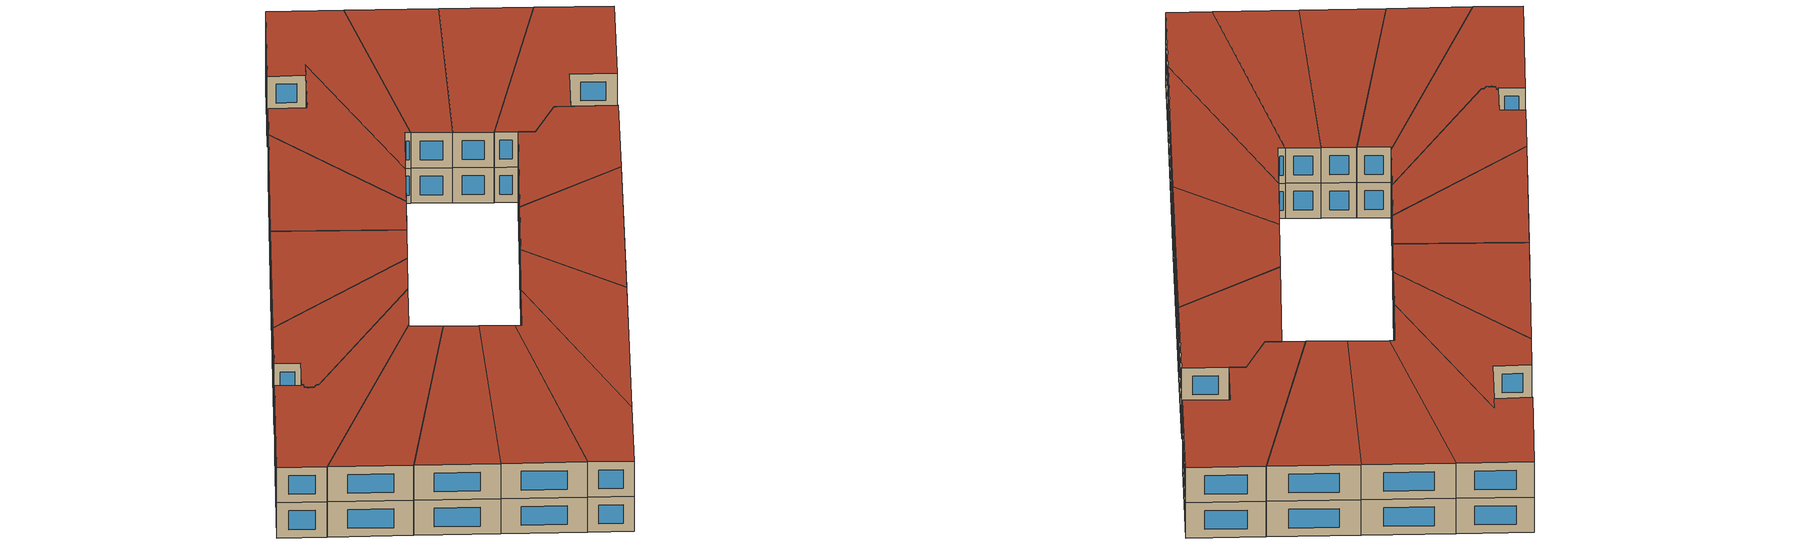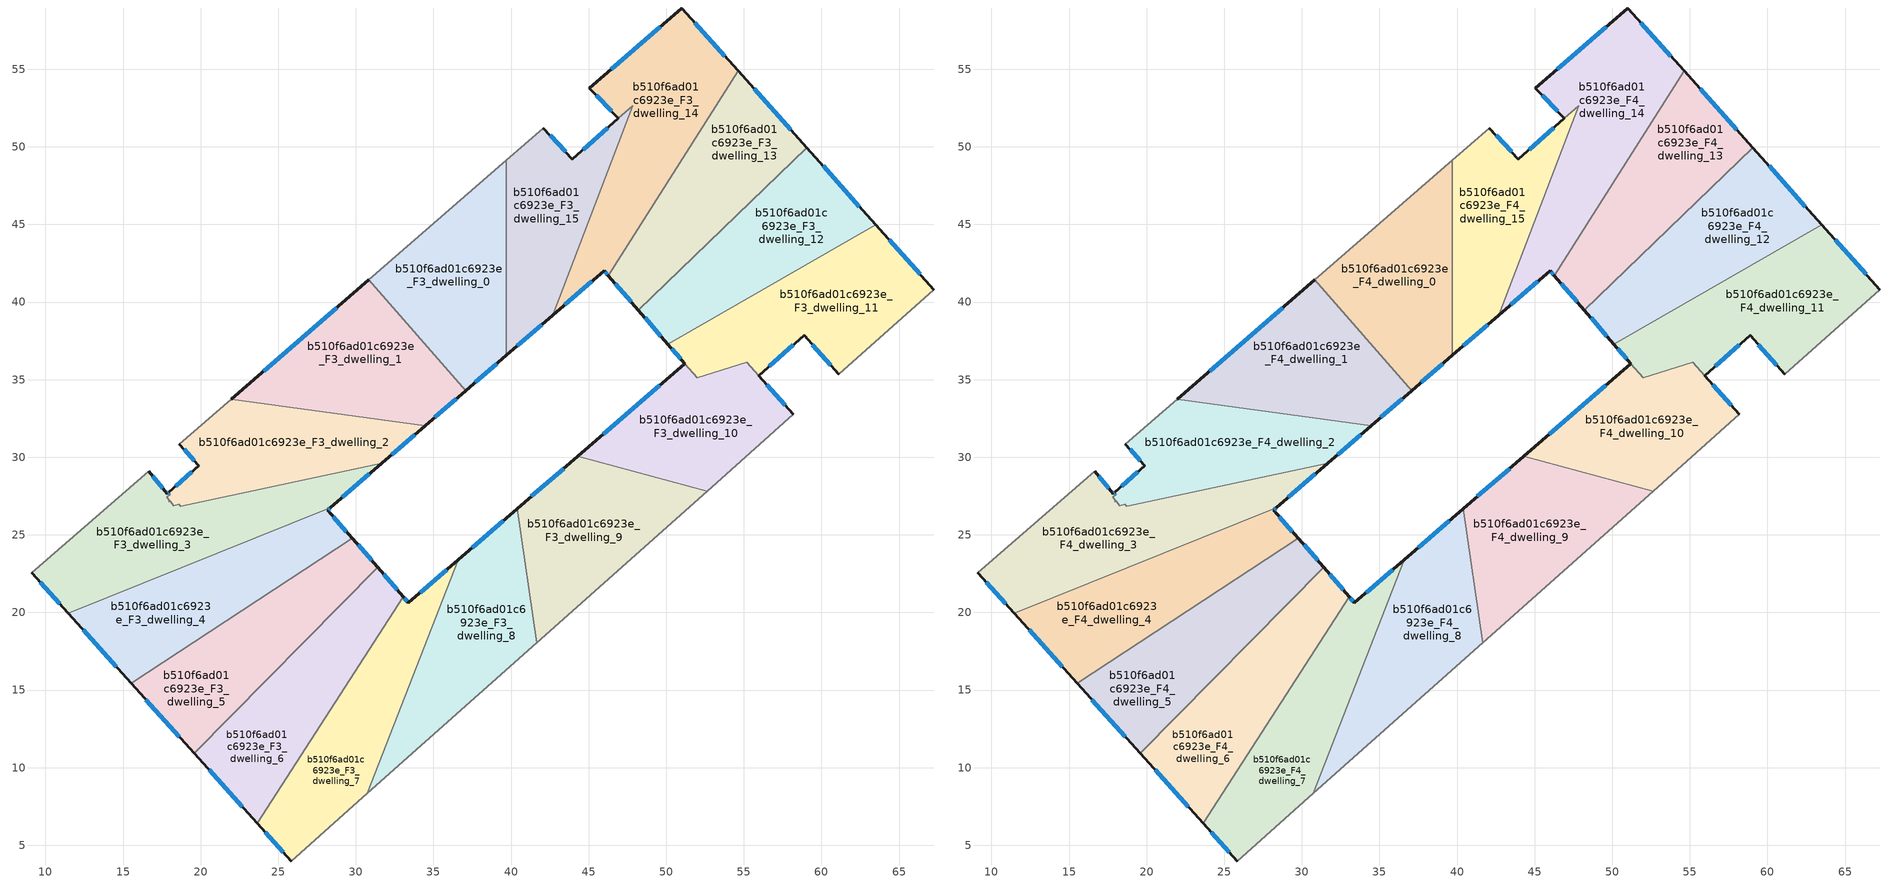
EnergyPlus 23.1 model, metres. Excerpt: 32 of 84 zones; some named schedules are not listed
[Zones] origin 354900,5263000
b510f6ad01c6923e_F3_dwelling_0
 floor to b510f6ad01c6923e_F2_dwelling_0 (EU_floor_Construction): 39.69,49.12 39.69,36.56 37.08,34.3 30.83,41.43 z9
 wall outside (EU_wall_Construction): 37.08,34.3 39.69,36.56 z9:12
 wall to b510f6ad01c6923e_F3_dwelling_1 (EU_wall_Construction): 30.83,41.43 37.08,34.3 z9:12
 wall adiabatic (EU_wall_Construction): 39.69,49.12 30.83,41.43 z9:12
 wall to b510f6ad01c6923e_F3_dwelling_15 (EU_wall_Construction): 39.69,36.56 39.69,49.12 z9:12
 window (EU_Window_Construction): 37.7,34.83 39.08,36.03 z9.7:11.3
b510f6ad01c6923e_F3_dwelling_1
 floor to b510f6ad01c6923e_F2_dwelling_1 (EU_floor_Construction): 30.83,41.43 37.08,34.3 34.46,32.03 21.97,33.74 z9
 wall outside (EU_wall_Construction): 34.46,32.03 37.08,34.3 / 30.83,41.43 21.97,33.74 z9:12
 wall to b510f6ad01c6923e_F3_dwelling_2 (EU_wall_Construction): 21.97,33.74 34.46,32.03 z9:12
 window (EU_Window_Construction): 35.08,32.56 36.47,33.77 / 28.75,39.63 24.05,35.54 z9.7:11.3
b510f6ad01c6923e_F3_dwelling_10
 floor to b510f6ad01c6923e_F2_dwelling_10 (EU_floor_Construction): 55.18,36.12 58.19,32.76 52.64,27.82 44.31,30.07 51.2,36.04 51.99,35.13 z9
 wall outside (EU_wall_Construction): 51.2,36.04 44.31,30.07 / 58.19,32.76 55.96,35.25 z9:12
 wall adiabatic (EU_wall_Construction): 52.64,27.82 58.19,32.76 z9:12
 wall to b510f6ad01c6923e_F3_dwelling_9 (EU_wall_Construction): 44.31,30.07 52.64,27.82 z9:12
 wall to b510f6ad01c6923e_F3_dwelling_11 (EU_wall_Construction): 55.96,35.25 55.18,36.12 51.99,35.13 51.2,36.04 z9:12
 window (EU_Window_Construction): 49.58,34.63 45.93,31.47 / 57.66,33.34 56.48,34.66 z9.7:11.3
b510f6ad01c6923e_F3_dwelling_11
 floor to b510f6ad01c6923e_F2_dwelling_11 (EU_floor_Construction): 63.49,44.99 67.25,40.8 61.12,35.34 58.89,37.85 55.96,35.25 55.18,36.12 51.99,35.13 50.1,37.3 z9
 wall outside (EU_wall_Construction): 67.25,40.8 63.49,44.99 / 55.96,35.25 58.89,37.85 61.12,35.34 / 50.1,37.3 51.2,36.04 z9:12
 wall to b510f6ad01c6923e_F3_dwelling_12 (EU_wall_Construction): 63.49,44.99 50.1,37.3 z9:12
 wall adiabatic (EU_wall_Construction): 61.12,35.34 67.25,40.8 z9:12
 window (EU_Window_Construction): 66.37,41.78 64.37,44 / 59.41,37.26 60.6,35.93 / 56.65,35.86 58.2,37.24 / 50.36,37 50.94,36.33 z9.7:11.3
b510f6ad01c6923e_F3_dwelling_12
 floor to b510f6ad01c6923e_F2_dwelling_12 (EU_floor_Construction): 59.07,49.94 63.49,44.99 50.1,37.3 48.19,39.49 z9
 wall outside (EU_wall_Construction): 48.19,39.49 50.1,37.3 / 63.49,44.99 59.07,49.94 z9:12
 wall to b510f6ad01c6923e_F3_dwelling_13 (EU_wall_Construction): 59.07,49.94 48.19,39.49 z9:12
 window (EU_Window_Construction): 48.64,38.97 49.65,37.81 / 62.45,46.15 60.1,48.78 z9.7:11.3
b510f6ad01c6923e_F3_dwelling_13
 floor to b510f6ad01c6923e_F2_dwelling_13 (EU_floor_Construction): 54.63,54.89 59.07,49.94 48.19,39.49 46.27,41.69 z9
 wall outside (EU_wall_Construction): 46.27,41.69 48.19,39.49 / 59.07,49.94 54.63,54.89 z9:12
 wall to b510f6ad01c6923e_F3_dwelling_14 (EU_wall_Construction): 54.63,54.89 46.27,41.69 z9:12
 window (EU_Window_Construction): 46.72,41.18 47.74,40 / 58.02,51.1 55.67,53.73 z9.7:11.3
b510f6ad01c6923e_F3_dwelling_14
 floor to b510f6ad01c6923e_F2_dwelling_14 (EU_floor_Construction): 51,58.95 54.63,54.89 46.27,41.69 45.99,42.01 42.68,39.15 47.84,52.66 46.91,51.84 45.05,53.78 z9
 wall outside (EU_wall_Construction): 54.63,54.89 51,58.95 45.05,53.78 46.91,51.84 / 42.68,39.15 45.99,42.01 46.27,41.69 z9:12
 wall to b510f6ad01c6923e_F3_dwelling_15 (EU_wall_Construction): 46.91,51.84 47.84,52.66 42.68,39.15 z9:12
 window (EU_Window_Construction): 45.49,53.32 46.47,52.3 / 49.6,57.73 46.44,54.99 / 53.78,55.84 51.85,57.99 / 46.06,41.94 46.2,41.77 / 43.46,39.82 45.21,41.34 z9.7:11.3
b510f6ad01c6923e_F3_dwelling_15
 floor to b510f6ad01c6923e_F2_dwelling_15 (EU_floor_Construction): 47.84,52.66 42.68,39.15 39.69,36.56 39.69,49.12 42.09,51.21 43.95,49.2 z9
 wall outside (EU_wall_Construction): 39.69,36.56 42.68,39.15 / 46.91,51.84 43.95,49.2 42.09,51.21 z9:12
 wall adiabatic (EU_wall_Construction): 42.09,51.21 39.69,49.12 z9:12
 window (EU_Window_Construction): 43.52,49.67 42.53,50.74 / 40.4,37.17 41.98,38.54 / 46.22,51.22 44.65,49.82 z9.7:11.3
b510f6ad01c6923e_F3_dwelling_2
 floor to b510f6ad01c6923e_F2_dwelling_2 (EU_floor_Construction): 34.46,32.03 31.65,29.6 18.71,26.83 18.6,26.96 18.27,26.89 18.06,27.15 17.94,27.12 18.02,27.2 17.83,27.43 18.05,27.63 17.96,27.74 19.88,29.45 18.63,30.84 21.97,33.74 z9
 wall outside (EU_wall_Construction): 18.63,30.84 19.88,29.45 17.96,27.74 / 31.65,29.6 34.46,32.03 z9:12
 wall to b510f6ad01c6923e_F3_dwelling_3 (EU_wall_Construction): 17.96,27.74 18.05,27.63 17.83,27.43 18.02,27.2 17.94,27.12 18.06,27.15 18.27,26.89 18.6,26.96 18.71,26.83 31.65,29.6 z9:12
 wall adiabatic (EU_wall_Construction): 21.97,33.74 18.63,30.84 z9:12
 window (EU_Window_Construction): 19.43,29.05 18.41,28.14 / 18.93,30.51 19.59,29.78 / 32.31,30.17 33.8,31.46 z9.7:11.3
b510f6ad01c6923e_F3_dwelling_3
 floor to b510f6ad01c6923e_F2_dwelling_3 (EU_floor_Construction): 31.65,29.6 28.36,26.74 11.47,19.93 9.11,22.56 16.65,29.11 17.85,27.64 17.96,27.74 18.05,27.63 17.83,27.43 18.02,27.2 17.94,27.12 18.06,27.15 18.27,26.89 18.6,26.96 18.71,26.83 z9
 wall outside (EU_wall_Construction): 17.96,27.74 17.85,27.64 16.65,29.11 / 28.36,26.74 31.65,29.6 / 9.11,22.56 11.47,19.93 z9:12
 wall to b510f6ad01c6923e_F3_dwelling_4 (EU_wall_Construction): 11.47,19.93 28.36,26.74 z9:12
 wall adiabatic (EU_wall_Construction): 16.65,29.11 9.11,22.56 z9:12
 window (EU_Window_Construction): 17.56,27.99 16.93,28.76 / 17.93,27.72 17.87,27.67 / 29.13,27.41 30.88,28.93 / 9.66,21.94 10.92,20.55 z9.7:11.3
b510f6ad01c6923e_F3_dwelling_4
 floor to b510f6ad01c6923e_F2_dwelling_4 (EU_floor_Construction): 28.36,26.74 28.19,26.6 29.76,24.79 15.52,15.43 11.47,19.93 z9
 wall outside (EU_wall_Construction): 29.76,24.79 28.19,26.6 28.36,26.74 / 11.47,19.93 15.52,15.43 z9:12
 wall to b510f6ad01c6923e_F3_dwelling_5 (EU_wall_Construction): 15.52,15.43 29.76,24.79 z9:12
 window (EU_Window_Construction): 28.23,26.63 28.32,26.71 / 29.39,25.21 28.56,26.17 / 12.42,18.88 14.57,16.49 z9.7:11.3
b510f6ad01c6923e_F3_dwelling_5
 floor to b510f6ad01c6923e_F2_dwelling_5 (EU_floor_Construction): 29.76,24.79 31.4,22.91 19.58,10.92 15.52,15.43 z9
 wall outside (EU_wall_Construction): 31.4,22.91 29.76,24.79 / 15.52,15.43 19.58,10.92 z9:12
 wall to b510f6ad01c6923e_F3_dwelling_6 (EU_wall_Construction): 19.58,10.92 31.4,22.91 z9:12
 window (EU_Window_Construction): 31.02,23.35 30.15,24.35 / 16.48,14.37 18.63,11.98 z9.7:11.3
b510f6ad01c6923e_F3_dwelling_6
 floor to b510f6ad01c6923e_F2_dwelling_6 (EU_floor_Construction): 31.4,22.91 33.05,21.01 23.65,6.41 19.58,10.92 z9
 wall outside (EU_wall_Construction): 33.05,21.01 31.4,22.91 / 19.58,10.92 23.65,6.41 z9:12
 wall to b510f6ad01c6923e_F3_dwelling_7 (EU_wall_Construction): 23.65,6.41 33.05,21.01 z9:12
 window (EU_Window_Construction): 32.66,21.45 31.79,22.46 / 20.54,9.86 22.7,7.47 z9.7:11.3
b510f6ad01c6923e_F3_dwelling_7
 floor to b510f6ad01c6923e_F2_dwelling_7 (EU_floor_Construction): 36.61,23.41 30.75,8.35 25.83,3.98 23.65,6.41 33.05,21.01 33.39,20.62 z9
 wall outside (EU_wall_Construction): 36.61,23.41 33.39,20.62 33.05,21.01 / 23.65,6.41 25.83,3.98 z9:12
 wall to b510f6ad01c6923e_F3_dwelling_8 (EU_wall_Construction): 30.75,8.35 36.61,23.41 z9:12
 wall adiabatic (EU_wall_Construction): 25.83,3.98 30.75,8.35 z9:12
 window (EU_Window_Construction): 33.31,20.71 33.13,20.92 / 35.86,22.75 34.15,21.27 / 24.16,5.84 25.32,4.55 z9.7:11.3
b510f6ad01c6923e_F3_dwelling_8
 floor to b510f6ad01c6923e_F2_dwelling_8 (EU_floor_Construction): 40.38,26.67 41.66,18.06 30.75,8.35 36.61,23.41 z9
 wall outside (EU_wall_Construction): 40.38,26.67 36.61,23.41 z9:12
 wall to b510f6ad01c6923e_F3_dwelling_9 (EU_wall_Construction): 41.66,18.06 40.38,26.67 z9:12
 wall adiabatic (EU_wall_Construction): 30.75,8.35 41.66,18.06 z9:12
 window (EU_Window_Construction): 39.5,25.91 37.5,24.17 z9.7:11.3
b510f6ad01c6923e_F3_dwelling_9
 floor to b510f6ad01c6923e_F2_dwelling_9 (EU_floor_Construction): 52.64,27.82 41.66,18.06 40.38,26.67 44.31,30.07 z9
 wall outside (EU_wall_Construction): 44.31,30.07 40.38,26.67 z9:12
 wall adiabatic (EU_wall_Construction): 41.66,18.06 52.64,27.82 z9:12
 window (EU_Window_Construction): 43.39,29.27 41.31,27.47 z9.7:11.3
b510f6ad01c6923e_F4_dwelling_0
 floor to b510f6ad01c6923e_F3_dwelling_0 (EU_floor_Construction): 39.69,49.12 39.69,36.56 37.08,34.3 30.83,41.43 z12
 wall outside (EU_wall_Construction): 37.08,34.3 39.69,36.56 z12:15
 wall to b510f6ad01c6923e_F4_dwelling_1 (EU_wall_Construction): 30.83,41.43 37.08,34.3 z12:15
 wall adiabatic (EU_wall_Construction): 39.69,49.12 30.83,41.43 z12:15
 wall to b510f6ad01c6923e_F4_dwelling_15 (EU_wall_Construction): 39.69,36.56 39.69,49.12 z12:15
 window (EU_Window_Construction): 37.7,34.83 39.08,36.03 z12.7:14.3
 roof outside (EU_roof_Construction): 39.69,36.56 39.69,49.12 30.83,41.43 37.08,34.3 z15
b510f6ad01c6923e_F4_dwelling_1
 floor to b510f6ad01c6923e_F3_dwelling_1 (EU_floor_Construction): 30.83,41.43 37.08,34.3 34.46,32.03 21.97,33.74 z12
 wall outside (EU_wall_Construction): 34.46,32.03 37.08,34.3 / 30.83,41.43 21.97,33.74 z12:15
 wall to b510f6ad01c6923e_F4_dwelling_2 (EU_wall_Construction): 21.97,33.74 34.46,32.03 z12:15
 window (EU_Window_Construction): 35.08,32.56 36.47,33.77 / 28.75,39.63 24.05,35.54 z12.7:14.3
 roof outside (EU_roof_Construction): 37.08,34.3 30.83,41.43 21.97,33.74 34.46,32.03 z15
b510f6ad01c6923e_F4_dwelling_10
 floor to b510f6ad01c6923e_F3_dwelling_10 (EU_floor_Construction): 55.18,36.12 58.19,32.76 52.64,27.82 44.31,30.07 51.2,36.04 51.99,35.13 z12
 wall outside (EU_wall_Construction): 51.2,36.04 44.31,30.07 / 58.19,32.76 55.96,35.25 z12:15
 wall adiabatic (EU_wall_Construction): 52.64,27.82 58.19,32.76 z12:15
 wall to b510f6ad01c6923e_F4_dwelling_9 (EU_wall_Construction): 44.31,30.07 52.64,27.82 z12:15
 wall to b510f6ad01c6923e_F4_dwelling_11 (EU_wall_Construction): 55.96,35.25 55.18,36.12 51.99,35.13 51.2,36.04 z12:15
 window (EU_Window_Construction): 49.58,34.63 45.93,31.47 / 57.66,33.34 56.48,34.66 z12.7:14.3
 roof outside (EU_roof_Construction): 58.19,32.76 55.18,36.12 51.99,35.13 51.2,36.04 44.31,30.07 52.64,27.82 z15
b510f6ad01c6923e_F4_dwelling_11
 floor to b510f6ad01c6923e_F3_dwelling_11 (EU_floor_Construction): 63.49,44.99 67.25,40.8 61.12,35.34 58.89,37.85 55.96,35.25 55.18,36.12 51.99,35.13 50.1,37.3 z12
 wall outside (EU_wall_Construction): 67.25,40.8 63.49,44.99 / 55.96,35.25 58.89,37.85 61.12,35.34 / 50.1,37.3 51.2,36.04 z12:15
 wall to b510f6ad01c6923e_F4_dwelling_12 (EU_wall_Construction): 63.49,44.99 50.1,37.3 z12:15
 wall adiabatic (EU_wall_Construction): 61.12,35.34 67.25,40.8 z12:15
 window (EU_Window_Construction): 66.37,41.78 64.37,44 / 59.41,37.26 60.6,35.93 / 56.65,35.86 58.2,37.24 / 50.36,37 50.94,36.33 z12.7:14.3
 roof outside (EU_roof_Construction): 67.25,40.8 63.49,44.99 50.1,37.3 51.99,35.13 55.18,36.12 55.96,35.25 58.89,37.85 61.12,35.34 z15
b510f6ad01c6923e_F4_dwelling_12
 floor to b510f6ad01c6923e_F3_dwelling_12 (EU_floor_Construction): 59.07,49.94 63.49,44.99 50.1,37.3 48.19,39.49 z12
 wall outside (EU_wall_Construction): 48.19,39.49 50.1,37.3 / 63.49,44.99 59.07,49.94 z12:15
 wall to b510f6ad01c6923e_F4_dwelling_13 (EU_wall_Construction): 59.07,49.94 48.19,39.49 z12:15
 window (EU_Window_Construction): 48.64,38.97 49.65,37.81 / 62.45,46.15 60.1,48.78 z12.7:14.3
 roof outside (EU_roof_Construction): 63.49,44.99 59.07,49.94 48.19,39.49 50.1,37.3 z15
b510f6ad01c6923e_F4_dwelling_13
 floor to b510f6ad01c6923e_F3_dwelling_13 (EU_floor_Construction): 54.63,54.89 59.07,49.94 48.19,39.49 46.27,41.69 z12
 wall outside (EU_wall_Construction): 46.27,41.69 48.19,39.49 / 59.07,49.94 54.63,54.89 z12:15
 wall to b510f6ad01c6923e_F4_dwelling_14 (EU_wall_Construction): 54.63,54.89 46.27,41.69 z12:15
 window (EU_Window_Construction): 46.72,41.18 47.74,40 / 58.02,51.1 55.67,53.73 z12.7:14.3
 roof outside (EU_roof_Construction): 59.07,49.94 54.63,54.89 46.27,41.69 48.19,39.49 z15
b510f6ad01c6923e_F4_dwelling_14
 floor to b510f6ad01c6923e_F3_dwelling_14 (EU_floor_Construction): 51,58.95 54.63,54.89 46.27,41.69 45.99,42.01 42.68,39.15 47.84,52.66 46.91,51.84 45.05,53.78 z12
 wall outside (EU_wall_Construction): 54.63,54.89 51,58.95 45.05,53.78 46.91,51.84 / 42.68,39.15 45.99,42.01 46.27,41.69 z12:15
 wall to b510f6ad01c6923e_F4_dwelling_15 (EU_wall_Construction): 46.91,51.84 47.84,52.66 42.68,39.15 z12:15
 window (EU_Window_Construction): 45.49,53.32 46.47,52.3 / 49.6,57.73 46.44,54.99 / 53.78,55.84 51.85,57.99 / 46.06,41.94 46.2,41.77 / 43.46,39.82 45.21,41.34 z12.7:14.3
 roof outside (EU_roof_Construction): 46.27,41.69 54.63,54.89 51,58.95 45.05,53.78 46.91,51.84 47.84,52.66 42.68,39.15 45.99,42.01 z15
b510f6ad01c6923e_F4_dwelling_15
 floor to b510f6ad01c6923e_F3_dwelling_15 (EU_floor_Construction): 47.84,52.66 42.68,39.15 39.69,36.56 39.69,49.12 42.09,51.21 43.95,49.2 z12
 wall outside (EU_wall_Construction): 39.69,36.56 42.68,39.15 / 46.91,51.84 43.95,49.2 42.09,51.21 z12:15
 wall adiabatic (EU_wall_Construction): 42.09,51.21 39.69,49.12 z12:15
 window (EU_Window_Construction): 43.52,49.67 42.53,50.74 / 40.4,37.17 41.98,38.54 / 46.22,51.22 44.65,49.82 z12.7:14.3
 roof outside (EU_roof_Construction): 42.68,39.15 47.84,52.66 43.95,49.2 42.09,51.21 39.69,49.12 39.69,36.56 z15
b510f6ad01c6923e_F4_dwelling_2
 floor to b510f6ad01c6923e_F3_dwelling_2 (EU_floor_Construction): 34.46,32.03 31.65,29.6 18.71,26.83 18.6,26.96 18.27,26.89 18.06,27.15 17.94,27.12 18.02,27.2 17.83,27.43 18.05,27.63 17.96,27.74 19.88,29.45 18.63,30.84 21.97,33.74 z12
 wall outside (EU_wall_Construction): 18.63,30.84 19.88,29.45 17.96,27.74 / 31.65,29.6 34.46,32.03 z12:15
 wall to b510f6ad01c6923e_F4_dwelling_3 (EU_wall_Construction): 17.96,27.74 18.05,27.63 17.83,27.43 18.02,27.2 17.94,27.12 18.06,27.15 18.27,26.89 18.6,26.96 18.71,26.83 31.65,29.6 z12:15
 wall adiabatic (EU_wall_Construction): 21.97,33.74 18.63,30.84 z12:15
 window (EU_Window_Construction): 19.43,29.05 18.41,28.14 / 18.93,30.51 19.59,29.78 / 32.31,30.17 33.8,31.46 z12.7:14.3
 roof outside (EU_roof_Construction): 31.65,29.6 34.46,32.03 21.97,33.74 18.63,30.84 19.88,29.45 17.96,27.74 18.05,27.63 17.83,27.43 18.02,27.2 17.94,27.12 18.06,27.15 18.27,26.89 18.6,26.96 18.71,26.83 z15
b510f6ad01c6923e_F4_dwelling_3
 floor to b510f6ad01c6923e_F3_dwelling_3 (EU_floor_Construction): 31.65,29.6 28.36,26.74 11.47,19.93 9.11,22.56 16.65,29.11 17.85,27.64 17.96,27.74 18.05,27.63 17.83,27.43 18.02,27.2 17.94,27.12 18.06,27.15 18.27,26.89 18.6,26.96 18.71,26.83 z12
 wall outside (EU_wall_Construction): 17.96,27.74 17.85,27.64 16.65,29.11 / 28.36,26.74 31.65,29.6 / 9.11,22.56 11.47,19.93 z12:15
 wall to b510f6ad01c6923e_F4_dwelling_4 (EU_wall_Construction): 11.47,19.93 28.36,26.74 z12:15
 wall adiabatic (EU_wall_Construction): 16.65,29.11 9.11,22.56 z12:15
 window (EU_Window_Construction): 17.56,27.99 16.93,28.76 / 17.93,27.72 17.87,27.67 / 29.13,27.41 30.88,28.93 / 9.66,21.94 10.92,20.55 z12.7:14.3
 roof outside (EU_roof_Construction): 28.36,26.74 31.65,29.6 18.71,26.83 18.6,26.96 18.27,26.89 18.06,27.15 17.94,27.12 18.02,27.2 17.83,27.43 18.05,27.63 17.96,27.74 17.85,27.64 16.65,29.11 9.11,22.56 11.47,19.93 z15
b510f6ad01c6923e_F4_dwelling_4
 floor to b510f6ad01c6923e_F3_dwelling_4 (EU_floor_Construction): 28.36,26.74 28.19,26.6 29.76,24.79 15.52,15.43 11.47,19.93 z12
 wall outside (EU_wall_Construction): 29.76,24.79 28.19,26.6 28.36,26.74 / 11.47,19.93 15.52,15.43 z12:15
 wall to b510f6ad01c6923e_F4_dwelling_5 (EU_wall_Construction): 15.52,15.43 29.76,24.79 z12:15
 window (EU_Window_Construction): 28.23,26.63 28.32,26.71 / 29.39,25.21 28.56,26.17 / 12.42,18.88 14.57,16.49 z12.7:14.3
 roof outside (EU_roof_Construction): 29.76,24.79 28.19,26.6 28.36,26.74 11.47,19.93 15.52,15.43 z15
b510f6ad01c6923e_F4_dwelling_5
 floor to b510f6ad01c6923e_F3_dwelling_5 (EU_floor_Construction): 29.76,24.79 31.4,22.91 19.58,10.92 15.52,15.43 z12
 wall outside (EU_wall_Construction): 31.4,22.91 29.76,24.79 / 15.52,15.43 19.58,10.92 z12:15
 wall to b510f6ad01c6923e_F4_dwelling_6 (EU_wall_Construction): 19.58,10.92 31.4,22.91 z12:15
 window (EU_Window_Construction): 31.02,23.35 30.15,24.35 / 16.48,14.37 18.63,11.98 z12.7:14.3
 roof outside (EU_roof_Construction): 19.58,10.92 31.4,22.91 29.76,24.79 15.52,15.43 z15
b510f6ad01c6923e_F4_dwelling_6
 floor to b510f6ad01c6923e_F3_dwelling_6 (EU_floor_Construction): 31.4,22.91 33.05,21.01 23.65,6.41 19.58,10.92 z12
 wall outside (EU_wall_Construction): 33.05,21.01 31.4,22.91 / 19.58,10.92 23.65,6.41 z12:15
 wall to b510f6ad01c6923e_F4_dwelling_7 (EU_wall_Construction): 23.65,6.41 33.05,21.01 z12:15
 window (EU_Window_Construction): 32.66,21.45 31.79,22.46 / 20.54,9.86 22.7,7.47 z12.7:14.3
 roof outside (EU_roof_Construction): 23.65,6.41 33.05,21.01 31.4,22.91 19.58,10.92 z15
b510f6ad01c6923e_F4_dwelling_7
 floor to b510f6ad01c6923e_F3_dwelling_7 (EU_floor_Construction): 36.61,23.41 30.75,8.35 25.83,3.98 23.65,6.41 33.05,21.01 33.39,20.62 z12
 wall outside (EU_wall_Construction): 36.61,23.41 33.39,20.62 33.05,21.01 / 23.65,6.41 25.83,3.98 z12:15
 wall to b510f6ad01c6923e_F4_dwelling_8 (EU_wall_Construction): 30.75,8.35 36.61,23.41 z12:15
 wall adiabatic (EU_wall_Construction): 25.83,3.98 30.75,8.35 z12:15
 window (EU_Window_Construction): 33.31,20.71 33.13,20.92 / 35.86,22.75 34.15,21.27 / 24.16,5.84 25.32,4.55 z12.7:14.3
 roof outside (EU_roof_Construction): 30.75,8.35 36.61,23.41 33.39,20.62 33.05,21.01 23.65,6.41 25.83,3.98 z15
b510f6ad01c6923e_F4_dwelling_8
 floor to b510f6ad01c6923e_F3_dwelling_8 (EU_floor_Construction): 40.38,26.67 41.66,18.06 30.75,8.35 36.61,23.41 z12
 wall outside (EU_wall_Construction): 40.38,26.67 36.61,23.41 z12:15
 wall to b510f6ad01c6923e_F4_dwelling_9 (EU_wall_Construction): 41.66,18.06 40.38,26.67 z12:15
 wall adiabatic (EU_wall_Construction): 30.75,8.35 41.66,18.06 z12:15
 window (EU_Window_Construction): 39.5,25.91 37.5,24.17 z12.7:14.3
 roof outside (EU_roof_Construction): 41.66,18.06 40.38,26.67 36.61,23.41 30.75,8.35 z15
b510f6ad01c6923e_F4_dwelling_9
 floor to b510f6ad01c6923e_F3_dwelling_9 (EU_floor_Construction): 52.64,27.82 41.66,18.06 40.38,26.67 44.31,30.07 z12
 wall outside (EU_wall_Construction): 44.31,30.07 40.38,26.67 z12:15
 wall adiabatic (EU_wall_Construction): 41.66,18.06 52.64,27.82 z12:15
 window (EU_Window_Construction): 43.39,29.27 41.31,27.47 z12.7:14.3
 roof outside (EU_roof_Construction): 52.64,27.82 44.31,30.07 40.38,26.67 41.66,18.06 z15
[Building]
EU S2 Campaign: North Axis=0; Terrain=City; Solar Distribution=FullExterior
[Site:Location]
Budapest.Ferenc.Liszt.Intl.AP: Latitude=47.437; Longitude=19.256; Time Zone=1; Elevation=185
[SizingPeriod:WeatherFileDays]
AnnualSizingPeriod: Begin Month=1; Begin Day of Month=1; End Month=12; End Day of Month=31; Day of Week for Start Day=Monday; Use Weather File Daylight Saving Period=No; Use Weather File Rain and Snow Indicators=No
[MATERIAL]
EU_InternalMass_Material: Roughness=MediumRough; Thickness=0.1; Conductivity=1; Density=1800; Specific Heat=900; Thermal Absorptance=0.9; Solar Absorptance=0.7; Visible Absorptance=0.7
[MATERIAL:NOMASS] Roughness=MediumRough; Thermal Absorptance=0.9; Solar Absorptance=0.7; Visible Absorptance=0.7
Name | Thermal Resistance
EU_wall_NoMass | 0.832559
EU_roof_NoMass | 1.39638
EU_floor_NoMass | 0.872794
[WINDOWMATERIAL:SIMPLEGLAZINGSYSTEM]
EU_Window_SimpleGlazing: UFactor=2.79869; Solar Heat Gain Coefficient=0.75; Visible Transmittance=0.75
[CONSTRUCTION]
EU_wall_Construction: EU_wall_NoMass
EU_roof_Construction: EU_roof_NoMass
EU_floor_Construction: EU_floor_NoMass
EU_Window_Construction: EU_Window_SimpleGlazing
EU_InternalMass_Construction: EU_InternalMass_Material
[ZONE] Type=1; Multiplier=1; Ceiling Height=autocalculate; Floor Area=autocalculate; Part of Total Floor Area=Yes
Name | Volume
b510f6ad01c6923e_F3_dwelling_0; b510f6ad01c6923e_F4_dwelling_0; b510f6ad01c6923e_F3_dwelling_12; b510f6ad01c6923e_F4_dwelling_12 | 216.126
b510f6ad01c6923e_F3_dwelling_1; b510f6ad01c6923e_F4_dwelling_1; b510f6ad01c6923e_F3_dwelling_7; b510f6ad01c6923e_F4_dwelling_7 | 216.119
b510f6ad01c6923e_F3_dwelling_10; b510f6ad01c6923e_F4_dwelling_10 | 191.648
b510f6ad01c6923e_F3_dwelling_11; b510f6ad01c6923e_F4_dwelling_11 | 240.524
b510f6ad01c6923e_F3_dwelling_13; b510f6ad01c6923e_F4_dwelling_13 | 216.112
b510f6ad01c6923e_F3_dwelling_14; b510f6ad01c6923e_F4_dwelling_14 | 246.74
b510f6ad01c6923e_F3_dwelling_15; b510f6ad01c6923e_F4_dwelling_15 | 185.464
b510f6ad01c6923e_F3_dwelling_2; b510f6ad01c6923e_F4_dwelling_2 | 191.689
b510f6ad01c6923e_F3_dwelling_3; b510f6ad01c6923e_F4_dwelling_3 | 240.571
b510f6ad01c6923e_F3_dwelling_4; b510f6ad01c6923e_F4_dwelling_4 | 216.079
b510f6ad01c6923e_F3_dwelling_5; b510f6ad01c6923e_F4_dwelling_5 | 216.095
b510f6ad01c6923e_F3_dwelling_6; b510f6ad01c6923e_F4_dwelling_6 | 216.122
b510f6ad01c6923e_F3_dwelling_8; b510f6ad01c6923e_F4_dwelling_8 | 216.111
b510f6ad01c6923e_F3_dwelling_9; b510f6ad01c6923e_F4_dwelling_9 | 216.141
[INTERNALMASS] Construction=EU_InternalMass_Construction
Name | Zone or ZoneList | Surface Area
b510f6ad01c6923e_F3_dwelling_0_EU_InternalMass | b510f6ad01c6923e_F3_dwelling_0 | 72.042
b510f6ad01c6923e_F3_dwelling_1_EU_InternalMass | b510f6ad01c6923e_F3_dwelling_1 | 72.0396
b510f6ad01c6923e_F3_dwelling_2_EU_InternalMass | b510f6ad01c6923e_F3_dwelling_2 | 63.8962
b510f6ad01c6923e_F3_dwelling_3_EU_InternalMass | b510f6ad01c6923e_F3_dwelling_3 | 80.1872
b510f6ad01c6923e_F3_dwelling_4_EU_InternalMass | b510f6ad01c6923e_F3_dwelling_4 | 72.0264
b510f6ad01c6923e_F3_dwelling_5_EU_InternalMass | b510f6ad01c6923e_F3_dwelling_5 | 72.0318
b510f6ad01c6923e_F3_dwelling_6_EU_InternalMass | b510f6ad01c6923e_F3_dwelling_6 | 72.0409
b510f6ad01c6923e_F3_dwelling_7_EU_InternalMass | b510f6ad01c6923e_F3_dwelling_7 | 72.0397
b510f6ad01c6923e_F3_dwelling_8_EU_InternalMass | b510f6ad01c6923e_F3_dwelling_8 | 72.0369
b510f6ad01c6923e_F3_dwelling_9_EU_InternalMass | b510f6ad01c6923e_F3_dwelling_9 | 72.047
b510f6ad01c6923e_F3_dwelling_10_EU_InternalMass | b510f6ad01c6923e_F3_dwelling_10 | 63.8908
b510f6ad01c6923e_F3_dwelling_11_EU_InternalMass | b510f6ad01c6923e_F3_dwelling_11 | 80.1728
b510f6ad01c6923e_F3_dwelling_12_EU_InternalMass | b510f6ad01c6923e_F3_dwelling_12 | 72.042
b510f6ad01c6923e_F3_dwelling_13_EU_InternalMass | b510f6ad01c6923e_F3_dwelling_13 | 72.0375
b510f6ad01c6923e_F3_dwelling_14_EU_InternalMass | b510f6ad01c6923e_F3_dwelling_14 | 82.2435
b510f6ad01c6923e_F3_dwelling_15_EU_InternalMass | b510f6ad01c6923e_F3_dwelling_15 | 61.8292
b510f6ad01c6923e_F4_dwelling_0_EU_InternalMass | b510f6ad01c6923e_F4_dwelling_0 | 72.042
b510f6ad01c6923e_F4_dwelling_1_EU_InternalMass | b510f6ad01c6923e_F4_dwelling_1 | 72.0396
b510f6ad01c6923e_F4_dwelling_2_EU_InternalMass | b510f6ad01c6923e_F4_dwelling_2 | 63.8962
b510f6ad01c6923e_F4_dwelling_3_EU_InternalMass | b510f6ad01c6923e_F4_dwelling_3 | 80.1872
b510f6ad01c6923e_F4_dwelling_4_EU_InternalMass | b510f6ad01c6923e_F4_dwelling_4 | 72.0264
b510f6ad01c6923e_F4_dwelling_5_EU_InternalMass | b510f6ad01c6923e_F4_dwelling_5 | 72.0318
b510f6ad01c6923e_F4_dwelling_6_EU_InternalMass | b510f6ad01c6923e_F4_dwelling_6 | 72.0409
b510f6ad01c6923e_F4_dwelling_7_EU_InternalMass | b510f6ad01c6923e_F4_dwelling_7 | 72.0397
b510f6ad01c6923e_F4_dwelling_8_EU_InternalMass | b510f6ad01c6923e_F4_dwelling_8 | 72.0369
b510f6ad01c6923e_F4_dwelling_9_EU_InternalMass | b510f6ad01c6923e_F4_dwelling_9 | 72.047
b510f6ad01c6923e_F4_dwelling_10_EU_InternalMass | b510f6ad01c6923e_F4_dwelling_10 | 63.8908
b510f6ad01c6923e_F4_dwelling_11_EU_InternalMass | b510f6ad01c6923e_F4_dwelling_11 | 80.1728
b510f6ad01c6923e_F4_dwelling_12_EU_InternalMass | b510f6ad01c6923e_F4_dwelling_12 | 72.042
b510f6ad01c6923e_F4_dwelling_13_EU_InternalMass | b510f6ad01c6923e_F4_dwelling_13 | 72.0375
b510f6ad01c6923e_F4_dwelling_14_EU_InternalMass | b510f6ad01c6923e_F4_dwelling_14 | 82.2435
b510f6ad01c6923e_F4_dwelling_15_EU_InternalMass | b510f6ad01c6923e_F4_dwelling_15 | 61.8292
[OTHEREQUIPMENT] Fuel Type=Electricity; Design Level Calculation Method=Watts/Area; Power per Zone Floor Area=1; Fraction Latent=0; Fraction Radiant=0; Fraction Lost=0; Carbon Dioxide Generation Rate=0; EndUse Subcategory=EU_Step8_InternalGains
Name | Zone or ZoneList or Space or SpaceList | Schedule
EU_Step8_InternalGain_b510f6ad01c6923e_F3_dwelling_0_f000 | b510f6ad01c6923e_F3_dwelling_0 | EU_Step8_GainSchedule_b510f6ad01c6923e_F3_dwelling_0_f000
EU_Step8_InternalGain_b510f6ad01c6923e_F3_dwelling_1_f000 | b510f6ad01c6923e_F3_dwelling_1 | EU_Step8_GainSchedule_b510f6ad01c6923e_F3_dwelling_1_f000
EU_Step8_InternalGain_b510f6ad01c6923e_F3_dwelling_2_f000 | b510f6ad01c6923e_F3_dwelling_2 | EU_Step8_GainSchedule_b510f6ad01c6923e_F3_dwelling_2_f000
EU_Step8_InternalGain_b510f6ad01c6923e_F3_dwelling_3_f000 | b510f6ad01c6923e_F3_dwelling_3 | EU_Step8_GainSchedule_b510f6ad01c6923e_F3_dwelling_3_f000
EU_Step8_InternalGain_b510f6ad01c6923e_F3_dwelling_4_f000 | b510f6ad01c6923e_F3_dwelling_4 | EU_Step8_GainSchedule_b510f6ad01c6923e_F3_dwelling_4_f000
EU_Step8_InternalGain_b510f6ad01c6923e_F3_dwelling_5_f000 | b510f6ad01c6923e_F3_dwelling_5 | EU_Step8_GainSchedule_b510f6ad01c6923e_F3_dwelling_5_f000
EU_Step8_InternalGain_b510f6ad01c6923e_F3_dwelling_6_f000 | b510f6ad01c6923e_F3_dwelling_6 | EU_Step8_GainSchedule_b510f6ad01c6923e_F3_dwelling_6_f000
EU_Step8_InternalGain_b510f6ad01c6923e_F3_dwelling_7_f000 | b510f6ad01c6923e_F3_dwelling_7 | EU_Step8_GainSchedule_b510f6ad01c6923e_F3_dwelling_7_f000
EU_Step8_InternalGain_b510f6ad01c6923e_F3_dwelling_8_f000 | b510f6ad01c6923e_F3_dwelling_8 | EU_Step8_GainSchedule_b510f6ad01c6923e_F3_dwelling_8_f000
EU_Step8_InternalGain_b510f6ad01c6923e_F3_dwelling_9_f000 | b510f6ad01c6923e_F3_dwelling_9 | EU_Step8_GainSchedule_b510f6ad01c6923e_F3_dwelling_9_f000
EU_Step8_InternalGain_b510f6ad01c6923e_F3_dwelling_10_f000 | b510f6ad01c6923e_F3_dwelling_10 | EU_Step8_GainSchedule_b510f6ad01c6923e_F3_dwelling_10_f000
EU_Step8_InternalGain_b510f6ad01c6923e_F3_dwelling_11_f000 | b510f6ad01c6923e_F3_dwelling_11 | EU_Step8_GainSchedule_b510f6ad01c6923e_F3_dwelling_11_f000
EU_Step8_InternalGain_b510f6ad01c6923e_F3_dwelling_12_f000 | b510f6ad01c6923e_F3_dwelling_12 | EU_Step8_GainSchedule_b510f6ad01c6923e_F3_dwelling_12_f000
EU_Step8_InternalGain_b510f6ad01c6923e_F3_dwelling_13_f000 | b510f6ad01c6923e_F3_dwelling_13 | EU_Step8_GainSchedule_b510f6ad01c6923e_F3_dwelling_13_f000
EU_Step8_InternalGain_b510f6ad01c6923e_F3_dwelling_14_f000 | b510f6ad01c6923e_F3_dwelling_14 | EU_Step8_GainSchedule_b510f6ad01c6923e_F3_dwelling_14_f000
EU_Step8_InternalGain_b510f6ad01c6923e_F3_dwelling_15_f000 | b510f6ad01c6923e_F3_dwelling_15 | EU_Step8_GainSchedule_b510f6ad01c6923e_F3_dwelling_15_f000
EU_Step8_InternalGain_b510f6ad01c6923e_F4_dwelling_0_f000 | b510f6ad01c6923e_F4_dwelling_0 | EU_Step8_GainSchedule_b510f6ad01c6923e_F4_dwelling_0_f000
EU_Step8_InternalGain_b510f6ad01c6923e_F4_dwelling_1_f000 | b510f6ad01c6923e_F4_dwelling_1 | EU_Step8_GainSchedule_b510f6ad01c6923e_F4_dwelling_1_f000
EU_Step8_InternalGain_b510f6ad01c6923e_F4_dwelling_2_f000 | b510f6ad01c6923e_F4_dwelling_2 | EU_Step8_GainSchedule_b510f6ad01c6923e_F4_dwelling_2_f000
EU_Step8_InternalGain_b510f6ad01c6923e_F4_dwelling_3_f000 | b510f6ad01c6923e_F4_dwelling_3 | EU_Step8_GainSchedule_b510f6ad01c6923e_F4_dwelling_3_f000
EU_Step8_InternalGain_b510f6ad01c6923e_F4_dwelling_4_f000 | b510f6ad01c6923e_F4_dwelling_4 | EU_Step8_GainSchedule_b510f6ad01c6923e_F4_dwelling_4_f000
EU_Step8_InternalGain_b510f6ad01c6923e_F4_dwelling_5_f000 | b510f6ad01c6923e_F4_dwelling_5 | EU_Step8_GainSchedule_b510f6ad01c6923e_F4_dwelling_5_f000
EU_Step8_InternalGain_b510f6ad01c6923e_F4_dwelling_6_f000 | b510f6ad01c6923e_F4_dwelling_6 | EU_Step8_GainSchedule_b510f6ad01c6923e_F4_dwelling_6_f000
EU_Step8_InternalGain_b510f6ad01c6923e_F4_dwelling_7_f000 | b510f6ad01c6923e_F4_dwelling_7 | EU_Step8_GainSchedule_b510f6ad01c6923e_F4_dwelling_7_f000
EU_Step8_InternalGain_b510f6ad01c6923e_F4_dwelling_8_f000 | b510f6ad01c6923e_F4_dwelling_8 | EU_Step8_GainSchedule_b510f6ad01c6923e_F4_dwelling_8_f000
EU_Step8_InternalGain_b510f6ad01c6923e_F4_dwelling_9_f000 | b510f6ad01c6923e_F4_dwelling_9 | EU_Step8_GainSchedule_b510f6ad01c6923e_F4_dwelling_9_f000
EU_Step8_InternalGain_b510f6ad01c6923e_F4_dwelling_10_f000 | b510f6ad01c6923e_F4_dwelling_10 | EU_Step8_GainSchedule_b510f6ad01c6923e_F4_dwelling_10_f000
EU_Step8_InternalGain_b510f6ad01c6923e_F4_dwelling_11_f000 | b510f6ad01c6923e_F4_dwelling_11 | EU_Step8_GainSchedule_b510f6ad01c6923e_F4_dwelling_11_f000
EU_Step8_InternalGain_b510f6ad01c6923e_F4_dwelling_12_f000 | b510f6ad01c6923e_F4_dwelling_12 | EU_Step8_GainSchedule_b510f6ad01c6923e_F4_dwelling_12_f000
EU_Step8_InternalGain_b510f6ad01c6923e_F4_dwelling_13_f000 | b510f6ad01c6923e_F4_dwelling_13 | EU_Step8_GainSchedule_b510f6ad01c6923e_F4_dwelling_13_f000
EU_Step8_InternalGain_b510f6ad01c6923e_F4_dwelling_14_f000 | b510f6ad01c6923e_F4_dwelling_14 | EU_Step8_GainSchedule_b510f6ad01c6923e_F4_dwelling_14_f000
EU_Step8_InternalGain_b510f6ad01c6923e_F4_dwelling_15_f000 | b510f6ad01c6923e_F4_dwelling_15 | EU_Step8_GainSchedule_b510f6ad01c6923e_F4_dwelling_15_f000
[ZONEVENTILATION:DESIGNFLOWRATE] Schedule=EU_AlwaysOn; Design Flow Rate Calculation Method=AirChanges/Hour; Air Changes per Hour=0.475469; Ventilation Type=Natural; Fan Pressure Rise=0; Fan Total Efficiency=1; Constant Term Coefficient=1; Temperature Term Coefficient=0; Velocity Term Coefficient=0; Velocity Squared Term Coefficient=0; Minimum Indoor Temperature=-100; Maximum Indoor Temperature=100; Delta Temperature=-100; Minimum Outdoor Temperature=-100; Maximum Outdoor Temperature=100; Maximum Wind Speed=40
Name | Zone or ZoneList or Space or SpaceList
EU_ConstantAir_b510f6ad01c6923e_F3_dwelling_0 | b510f6ad01c6923e_F3_dwelling_0
EU_ConstantAir_b510f6ad01c6923e_F3_dwelling_1 | b510f6ad01c6923e_F3_dwelling_1
EU_ConstantAir_b510f6ad01c6923e_F3_dwelling_2 | b510f6ad01c6923e_F3_dwelling_2
EU_ConstantAir_b510f6ad01c6923e_F3_dwelling_3 | b510f6ad01c6923e_F3_dwelling_3
EU_ConstantAir_b510f6ad01c6923e_F3_dwelling_4 | b510f6ad01c6923e_F3_dwelling_4
EU_ConstantAir_b510f6ad01c6923e_F3_dwelling_5 | b510f6ad01c6923e_F3_dwelling_5
EU_ConstantAir_b510f6ad01c6923e_F3_dwelling_6 | b510f6ad01c6923e_F3_dwelling_6
EU_ConstantAir_b510f6ad01c6923e_F3_dwelling_7 | b510f6ad01c6923e_F3_dwelling_7
EU_ConstantAir_b510f6ad01c6923e_F3_dwelling_8 | b510f6ad01c6923e_F3_dwelling_8
EU_ConstantAir_b510f6ad01c6923e_F3_dwelling_9 | b510f6ad01c6923e_F3_dwelling_9
EU_ConstantAir_b510f6ad01c6923e_F3_dwelling_10 | b510f6ad01c6923e_F3_dwelling_10
EU_ConstantAir_b510f6ad01c6923e_F3_dwelling_11 | b510f6ad01c6923e_F3_dwelling_11
EU_ConstantAir_b510f6ad01c6923e_F3_dwelling_12 | b510f6ad01c6923e_F3_dwelling_12
EU_ConstantAir_b510f6ad01c6923e_F3_dwelling_13 | b510f6ad01c6923e_F3_dwelling_13
EU_ConstantAir_b510f6ad01c6923e_F3_dwelling_14 | b510f6ad01c6923e_F3_dwelling_14
EU_ConstantAir_b510f6ad01c6923e_F3_dwelling_15 | b510f6ad01c6923e_F3_dwelling_15
EU_ConstantAir_b510f6ad01c6923e_F4_dwelling_0 | b510f6ad01c6923e_F4_dwelling_0
EU_ConstantAir_b510f6ad01c6923e_F4_dwelling_1 | b510f6ad01c6923e_F4_dwelling_1
EU_ConstantAir_b510f6ad01c6923e_F4_dwelling_2 | b510f6ad01c6923e_F4_dwelling_2
EU_ConstantAir_b510f6ad01c6923e_F4_dwelling_3 | b510f6ad01c6923e_F4_dwelling_3
EU_ConstantAir_b510f6ad01c6923e_F4_dwelling_4 | b510f6ad01c6923e_F4_dwelling_4
EU_ConstantAir_b510f6ad01c6923e_F4_dwelling_5 | b510f6ad01c6923e_F4_dwelling_5
EU_ConstantAir_b510f6ad01c6923e_F4_dwelling_6 | b510f6ad01c6923e_F4_dwelling_6
EU_ConstantAir_b510f6ad01c6923e_F4_dwelling_7 | b510f6ad01c6923e_F4_dwelling_7
EU_ConstantAir_b510f6ad01c6923e_F4_dwelling_8 | b510f6ad01c6923e_F4_dwelling_8
EU_ConstantAir_b510f6ad01c6923e_F4_dwelling_9 | b510f6ad01c6923e_F4_dwelling_9
EU_ConstantAir_b510f6ad01c6923e_F4_dwelling_10 | b510f6ad01c6923e_F4_dwelling_10
EU_ConstantAir_b510f6ad01c6923e_F4_dwelling_11 | b510f6ad01c6923e_F4_dwelling_11
EU_ConstantAir_b510f6ad01c6923e_F4_dwelling_12 | b510f6ad01c6923e_F4_dwelling_12
EU_ConstantAir_b510f6ad01c6923e_F4_dwelling_13 | b510f6ad01c6923e_F4_dwelling_13
EU_ConstantAir_b510f6ad01c6923e_F4_dwelling_14 | b510f6ad01c6923e_F4_dwelling_14
EU_ConstantAir_b510f6ad01c6923e_F4_dwelling_15 | b510f6ad01c6923e_F4_dwelling_15
[HVACTEMPLATE:ZONE:IDEALLOADSAIRSYSTEM] System Availability Schedule=EU_AlwaysOn; Maximum Heating Supply Air Temperature=50; Minimum Cooling Supply Air Temperature=13; Maximum Heating Supply Air Humidity Ratio=0.0156; Minimum Cooling Supply Air Humidity Ratio=0.0077; Heating Limit=NoLimit; Cooling Limit=NoLimit; Heating Availability Schedule=EU_AlwaysOn; Cooling Availability Schedule=EU_CoolingOff; Dehumidification Control Type=ConstantSensibleHeatRatio; Cooling Sensible Heat Ratio=0.7; Dehumidification Setpoint=60; Humidification Control Type=None; Humidification Setpoint=30; Outdoor Air Method=None; Outdoor Air Flow Rate per Person=0.00944; Outdoor Air Flow Rate per Zone Floor Area=0; Outdoor Air Flow Rate per Zone=0; Demand Controlled Ventilation Type=None; Outdoor Air Economizer Type=NoEconomizer; Heat Recovery Type=None; Sensible Heat Recovery Effectiveness=0.7; Latent Heat Recovery Effectiveness=0.65
Name | Template Thermostat
b510f6ad01c6923e_F3_dwelling_0 | EU_HeatOnly_b510f6ad01c6923e_F3_dwelling_0
b510f6ad01c6923e_F3_dwelling_1 | EU_HeatOnly_b510f6ad01c6923e_F3_dwelling_1
b510f6ad01c6923e_F3_dwelling_2 | EU_HeatOnly_b510f6ad01c6923e_F3_dwelling_2
b510f6ad01c6923e_F3_dwelling_3 | EU_HeatOnly_b510f6ad01c6923e_F3_dwelling_3
b510f6ad01c6923e_F3_dwelling_4 | EU_HeatOnly_b510f6ad01c6923e_F3_dwelling_4
b510f6ad01c6923e_F3_dwelling_5 | EU_HeatOnly_b510f6ad01c6923e_F3_dwelling_5
b510f6ad01c6923e_F3_dwelling_6 | EU_HeatOnly_b510f6ad01c6923e_F3_dwelling_6
b510f6ad01c6923e_F3_dwelling_7 | EU_HeatOnly_b510f6ad01c6923e_F3_dwelling_7
b510f6ad01c6923e_F3_dwelling_8 | EU_HeatOnly_b510f6ad01c6923e_F3_dwelling_8
b510f6ad01c6923e_F3_dwelling_9 | EU_HeatOnly_b510f6ad01c6923e_F3_dwelling_9
b510f6ad01c6923e_F3_dwelling_10 | EU_HeatOnly_b510f6ad01c6923e_F3_dwelling_10
b510f6ad01c6923e_F3_dwelling_11 | EU_HeatOnly_b510f6ad01c6923e_F3_dwelling_11
b510f6ad01c6923e_F3_dwelling_12 | EU_HeatOnly_b510f6ad01c6923e_F3_dwelling_12
b510f6ad01c6923e_F3_dwelling_13 | EU_HeatOnly_b510f6ad01c6923e_F3_dwelling_13
b510f6ad01c6923e_F3_dwelling_14 | EU_HeatOnly_b510f6ad01c6923e_F3_dwelling_14
b510f6ad01c6923e_F3_dwelling_15 | EU_HeatOnly_b510f6ad01c6923e_F3_dwelling_15
b510f6ad01c6923e_F4_dwelling_0 | EU_HeatOnly_b510f6ad01c6923e_F4_dwelling_0
b510f6ad01c6923e_F4_dwelling_1 | EU_HeatOnly_b510f6ad01c6923e_F4_dwelling_1
b510f6ad01c6923e_F4_dwelling_2 | EU_HeatOnly_b510f6ad01c6923e_F4_dwelling_2
b510f6ad01c6923e_F4_dwelling_3 | EU_HeatOnly_b510f6ad01c6923e_F4_dwelling_3
b510f6ad01c6923e_F4_dwelling_4 | EU_HeatOnly_b510f6ad01c6923e_F4_dwelling_4
b510f6ad01c6923e_F4_dwelling_5 | EU_HeatOnly_b510f6ad01c6923e_F4_dwelling_5
b510f6ad01c6923e_F4_dwelling_6 | EU_HeatOnly_b510f6ad01c6923e_F4_dwelling_6
b510f6ad01c6923e_F4_dwelling_7 | EU_HeatOnly_b510f6ad01c6923e_F4_dwelling_7
b510f6ad01c6923e_F4_dwelling_8 | EU_HeatOnly_b510f6ad01c6923e_F4_dwelling_8
b510f6ad01c6923e_F4_dwelling_9 | EU_HeatOnly_b510f6ad01c6923e_F4_dwelling_9
b510f6ad01c6923e_F4_dwelling_10 | EU_HeatOnly_b510f6ad01c6923e_F4_dwelling_10
b510f6ad01c6923e_F4_dwelling_11 | EU_HeatOnly_b510f6ad01c6923e_F4_dwelling_11
b510f6ad01c6923e_F4_dwelling_12 | EU_HeatOnly_b510f6ad01c6923e_F4_dwelling_12
b510f6ad01c6923e_F4_dwelling_13 | EU_HeatOnly_b510f6ad01c6923e_F4_dwelling_13
b510f6ad01c6923e_F4_dwelling_14 | EU_HeatOnly_b510f6ad01c6923e_F4_dwelling_14
b510f6ad01c6923e_F4_dwelling_15 | EU_HeatOnly_b510f6ad01c6923e_F4_dwelling_15
[SIZING:ZONE] Zone Cooling Design Supply Air Temperature Input Method=SupplyAirTemperature; Zone Cooling Design Supply Air Temperature=13; Zone Heating Design Supply Air Temperature Input Method=SupplyAirTemperature; Zone Heating Design Supply Air Temperature=50; Zone Cooling Design Supply Air Humidity Ratio=0.008; Zone Heating Design Supply Air Humidity Ratio=0.008; Cooling Design Air Flow Method=DesignDay; Cooling Design Air Flow Rate=0; Cooling Minimum Air Flow per Zone Floor Area=0.000762; Cooling Minimum Air Flow=0; Cooling Minimum Air Flow Fraction=0.2; Heating Design Air Flow Method=DesignDay; Heating Design Air Flow Rate=0; Heating Maximum Air Flow per Zone Floor Area=0.002032; Heating Maximum Air Flow=0.141576; Heating Maximum Air Flow Fraction=0.3; Account for Dedicated Outdoor Air System=No; Dedicated Outdoor Air System Control Strategy=NeutralSupplyAir; Dedicated Outdoor Air Low Setpoint Temperature for Design=autosize; Dedicated Outdoor Air High Setpoint Temperature for Design=autosize; Zone Load Sizing Method=Sensible Load Only No Latent Load; Zone Latent Cooling Design Supply Air Humidity Ratio Input Method=HumidityRatioDifference; Zone Cooling Design Supply Air Humidity Ratio Difference=0.005; Zone Latent Heating Design Supply Air Humidity Ratio Input Method=HumidityRatioDifference; Zone Humidification Design Supply Air Humidity Ratio Difference=0.005
b510f6ad01c6923e_F3_dwelling_0; b510f6ad01c6923e_F3_dwelling_1; b510f6ad01c6923e_F3_dwelling_2; b510f6ad01c6923e_F3_dwelling_3; b510f6ad01c6923e_F3_dwelling_4; b510f6ad01c6923e_F3_dwelling_5; b510f6ad01c6923e_F3_dwelling_6; b510f6ad01c6923e_F3_dwelling_7; b510f6ad01c6923e_F3_dwelling_8; b510f6ad01c6923e_F3_dwelling_9; b510f6ad01c6923e_F3_dwelling_10; b510f6ad01c6923e_F3_dwelling_11; b510f6ad01c6923e_F3_dwelling_12; b510f6ad01c6923e_F3_dwelling_13; b510f6ad01c6923e_F3_dwelling_14; b510f6ad01c6923e_F3_dwelling_15; b510f6ad01c6923e_F4_dwelling_0; b510f6ad01c6923e_F4_dwelling_1; b510f6ad01c6923e_F4_dwelling_2; b510f6ad01c6923e_F4_dwelling_3; b510f6ad01c6923e_F4_dwelling_4; b510f6ad01c6923e_F4_dwelling_5; b510f6ad01c6923e_F4_dwelling_6; b510f6ad01c6923e_F4_dwelling_7; b510f6ad01c6923e_F4_dwelling_8; b510f6ad01c6923e_F4_dwelling_9; b510f6ad01c6923e_F4_dwelling_10; b510f6ad01c6923e_F4_dwelling_11; b510f6ad01c6923e_F4_dwelling_12; b510f6ad01c6923e_F4_dwelling_13; b510f6ad01c6923e_F4_dwelling_14; b510f6ad01c6923e_F4_dwelling_15
[SCHEDULE:FILE] Column Number=1; Rows to Skip at Top=0; Number of Hours of Data=8760; Column Separator=Comma; Interpolate to Timestep=No; Minutes per Item=60; Adjust Schedule for Daylight Savings=Yes
Name | File
EU_Step8_GainSchedule_b510f6ad01c6923e_F3_dwelling_0_f000 | ../../schedules/b510f6ad01c6923e/b510f6ad01c6923e_F3_dwelling_0_f000_gain.csv
EU_Step8_GainSchedule_b510f6ad01c6923e_F3_dwelling_1_f000 | ../../schedules/b510f6ad01c6923e/b510f6ad01c6923e_F3_dwelling_1_f000_gain.csv
EU_Step8_GainSchedule_b510f6ad01c6923e_F3_dwelling_2_f000 | ../../schedules/b510f6ad01c6923e/b510f6ad01c6923e_F3_dwelling_2_f000_gain.csv
EU_Step8_GainSchedule_b510f6ad01c6923e_F3_dwelling_3_f000 | ../../schedules/b510f6ad01c6923e/b510f6ad01c6923e_F3_dwelling_3_f000_gain.csv
EU_Step8_GainSchedule_b510f6ad01c6923e_F3_dwelling_4_f000 | ../../schedules/b510f6ad01c6923e/b510f6ad01c6923e_F3_dwelling_4_f000_gain.csv
EU_Step8_GainSchedule_b510f6ad01c6923e_F3_dwelling_5_f000 | ../../schedules/b510f6ad01c6923e/b510f6ad01c6923e_F3_dwelling_5_f000_gain.csv
EU_Step8_GainSchedule_b510f6ad01c6923e_F3_dwelling_6_f000 | ../../schedules/b510f6ad01c6923e/b510f6ad01c6923e_F3_dwelling_6_f000_gain.csv
EU_Step8_GainSchedule_b510f6ad01c6923e_F3_dwelling_7_f000 | ../../schedules/b510f6ad01c6923e/b510f6ad01c6923e_F3_dwelling_7_f000_gain.csv
EU_Step8_GainSchedule_b510f6ad01c6923e_F3_dwelling_8_f000 | ../../schedules/b510f6ad01c6923e/b510f6ad01c6923e_F3_dwelling_8_f000_gain.csv
EU_Step8_GainSchedule_b510f6ad01c6923e_F3_dwelling_9_f000 | ../../schedules/b510f6ad01c6923e/b510f6ad01c6923e_F3_dwelling_9_f000_gain.csv
EU_Step8_GainSchedule_b510f6ad01c6923e_F3_dwelling_10_f000 | ../../schedules/b510f6ad01c6923e/b510f6ad01c6923e_F3_dwelling_10_f000_gain.csv
EU_Step8_GainSchedule_b510f6ad01c6923e_F3_dwelling_11_f000 | ../../schedules/b510f6ad01c6923e/b510f6ad01c6923e_F3_dwelling_11_f000_gain.csv
EU_Step8_GainSchedule_b510f6ad01c6923e_F3_dwelling_12_f000 | ../../schedules/b510f6ad01c6923e/b510f6ad01c6923e_F3_dwelling_12_f000_gain.csv
EU_Step8_GainSchedule_b510f6ad01c6923e_F3_dwelling_13_f000 | ../../schedules/b510f6ad01c6923e/b510f6ad01c6923e_F3_dwelling_13_f000_gain.csv
EU_Step8_GainSchedule_b510f6ad01c6923e_F3_dwelling_14_f000 | ../../schedules/b510f6ad01c6923e/b510f6ad01c6923e_F3_dwelling_14_f000_gain.csv
EU_Step8_GainSchedule_b510f6ad01c6923e_F3_dwelling_15_f000 | ../../schedules/b510f6ad01c6923e/b510f6ad01c6923e_F3_dwelling_15_f000_gain.csv
EU_Step8_GainSchedule_b510f6ad01c6923e_F4_dwelling_0_f000 | ../../schedules/b510f6ad01c6923e/b510f6ad01c6923e_F4_dwelling_0_f000_gain.csv
EU_Step8_GainSchedule_b510f6ad01c6923e_F4_dwelling_1_f000 | ../../schedules/b510f6ad01c6923e/b510f6ad01c6923e_F4_dwelling_1_f000_gain.csv
EU_Step8_GainSchedule_b510f6ad01c6923e_F4_dwelling_2_f000 | ../../schedules/b510f6ad01c6923e/b510f6ad01c6923e_F4_dwelling_2_f000_gain.csv
EU_Step8_GainSchedule_b510f6ad01c6923e_F4_dwelling_3_f000 | ../../schedules/b510f6ad01c6923e/b510f6ad01c6923e_F4_dwelling_3_f000_gain.csv
EU_Step8_GainSchedule_b510f6ad01c6923e_F4_dwelling_4_f000 | ../../schedules/b510f6ad01c6923e/b510f6ad01c6923e_F4_dwelling_4_f000_gain.csv
EU_Step8_GainSchedule_b510f6ad01c6923e_F4_dwelling_5_f000 | ../../schedules/b510f6ad01c6923e/b510f6ad01c6923e_F4_dwelling_5_f000_gain.csv
EU_Step8_GainSchedule_b510f6ad01c6923e_F4_dwelling_6_f000 | ../../schedules/b510f6ad01c6923e/b510f6ad01c6923e_F4_dwelling_6_f000_gain.csv
